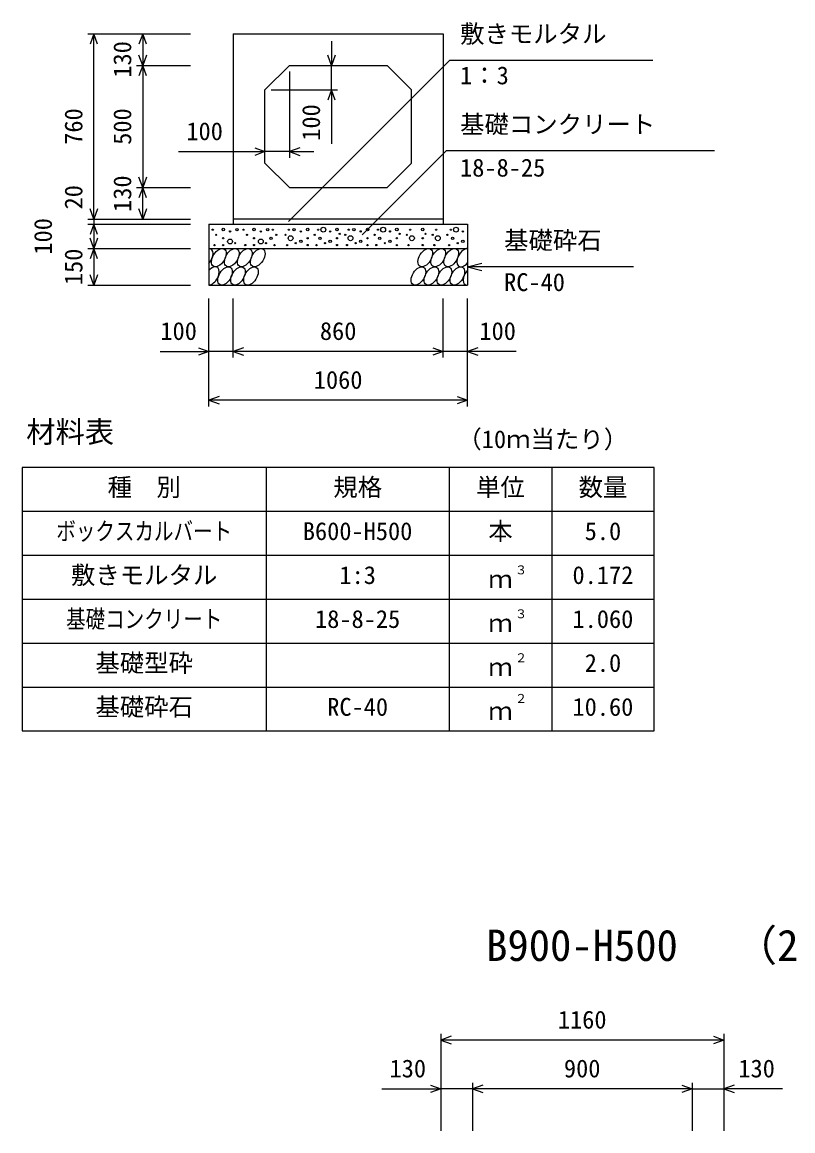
# Model space of a CAD drawing. Units: millimetres, scale not verified. Extents: x -50400 to 50400, y -17820 to 17820.
# Drawn here: x 8865 to 12023, y 9127 to 13669 of the extents above; entities that cross this region are included whole.
import ezdxf
from ezdxf.enums import TextEntityAlignment as Align

# ---------------------------------------------------------------- set-up
doc = ezdxf.new("R2010")
doc.units = ezdxf.units.MM
doc.header["$LTSCALE"] = 60
for name, color, linetype, lineweight in [('0-0_DIM', 7, 'Continuous', 25), ('0-2_HATCH', 6, 'Continuous', 25), ('0-3_HYO', 3, 'Continuous', 25), ('0-4_HYO2', 4, 'Continuous', 25), ('0-5_OUTLINE', 3, 'Continuous', 25), ('0-7_TXT', 7, 'Continuous', 25)]:
    doc.layers.add(name, color=color, linetype=linetype, lineweight=lineweight)
doc.styles.add('ＭＳ ゴシック', font='')
doc.styles.get('ＭＳ ゴシック').set_extended_font_data('MS Gothic')

msp = doc.modelspace()

# ---------------------------------------------------------------- linework, layer by layer
at = {"layer": '0-0_DIM'}
for p, q in [((9133.88, 13621.89), (9554.98, 13621.89)), ((9158.88, 12861.89), (9158.88, 13621.89)), ((9358.88, 13621.89), (9358.88, 13491.89)), ((10132.46, 13591.89), (10132.46, 13491.89)), ((9333.88, 13491.89), (9554.98, 13491.89)), ((9358.88, 13491.89), (9358.88, 12991.89)), ((9956.2, 12852.55), (10616.48, 13512.83)), ((10132.46, 13391.89), (10132.46, 13491.89)), ((11448.89, 13512.83), (10616.48, 13512.83)), ((9959.98, 13466.89), (9959.98, 13113.87)), ((9884.98, 13391.89), (10157.46, 13391.89)), ((10132.46, 13391.89), (10132.46, 13171.01)), ((9505.88, 13138.87), (9859.98, 13138.87)), ((9959.98, 13138.87), (9859.98, 13138.87)), ((9959.98, 13138.87), (10059.98, 13138.87)), ((10258.01, 12798.16), (10602.07, 13142.22)), ((11701.62, 13142.22), (10602.07, 13142.22)), ((9333.88, 12991.89), (9554.98, 12991.89)), ((9358.88, 12861.89), (9358.88, 12991.89)), ((9133.88, 12861.89), (9554.98, 12861.89)), ((9158.88, 12861.89), (9158.88, 12841.89)), ((9133.88, 12841.89), (9554.98, 12841.89)), ((9158.88, 12841.89), (9158.88, 12741.89)), ((9133.88, 12741.89), (9554.98, 12741.89)), ((9158.88, 12741.89), (9158.88, 12591.89)), ((10689.98, 12666.89), (10747.94, 12682.42)), ((11369.79, 12666.89), (10689.98, 12666.89)), ((10689.98, 12666.89), (10747.94, 12651.36)), ((9133.88, 12591.89), (9554.98, 12591.89)), ((9629.98, 12095.28), (9629.98, 12536.89)), ((9729.98, 12295.28), (9729.98, 12536.89)), ((10589.98, 12295.28), (10589.98, 12536.89)), ((10589.98, 12295.28), (10589.98, 12536.89)), ((10689.98, 12095.28), (10689.98, 12536.89)), ((9430.44, 12320.28), (9629.98, 12320.28)), ((9729.98, 12320.28), (9629.98, 12320.28)), ((10589.98, 12320.28), (9729.98, 12320.28)), ((10689.98, 12320.28), (10589.98, 12320.28)), ((10889.53, 12320.28), (10689.98, 12320.28)), ((10689.98, 12120.28), (9629.98, 12120.28)), ((10579.98, 9523.78), (10579.98, 9126.89)), ((11739.98, 9498.78), (10579.98, 9498.78)), ((11739.98, 9523.78), (11739.98, 9126.89)), ((10709.98, 9323.78), (10709.98, 9126.89)), ((11609.98, 9323.78), (11609.98, 9126.89)), ((10339.24, 9298.78), (10579.98, 9298.78)), ((10709.98, 9298.78), (10579.98, 9298.78)), ((11609.98, 9298.78), (10709.98, 9298.78)), ((11609.98, 9298.78), (11739.98, 9298.78)), ((11980.73, 9298.78), (11739.98, 9298.78))]:
    msp.add_line(p, q, dxfattribs=at)
for points in [[(9174.27, 13579.6), (9158.88, 13621.89), (9143.49, 13579.6)], [(9374.27, 13579.6), (9358.88, 13621.89), (9343.49, 13579.6)], [(9374.27, 13534.17), (9358.88, 13491.89), (9343.49, 13534.17)], [(9374.27, 13449.6), (9358.88, 13491.89), (9343.49, 13449.6)], [(10147.85, 13534.17), (10132.46, 13491.89), (10117.07, 13534.17)], [(10147.85, 13349.6), (10132.46, 13391.89), (10117.07, 13349.6)], [(9817.7, 13154.26), (9859.98, 13138.87), (9817.7, 13123.48)], [(10002.27, 13154.26), (9959.98, 13138.87), (10002.27, 13123.48)], [(9374.27, 13034.17), (9358.88, 12991.89), (9343.49, 13034.17)], [(9374.27, 12949.6), (9358.88, 12991.89), (9343.49, 12949.6)], [(9174.27, 12904.17), (9158.88, 12861.89), (9143.49, 12904.17)], [(9374.27, 12904.17), (9358.88, 12861.89), (9343.49, 12904.17)], [(9174.27, 12799.6), (9158.88, 12841.89), (9143.49, 12799.6)], [(9174.27, 12784.17), (9158.88, 12741.89), (9143.49, 12784.17)], [(9174.27, 12699.6), (9158.88, 12741.89), (9143.49, 12699.6)], [(9174.27, 12634.17), (9158.88, 12591.89), (9143.49, 12634.17)], [(9587.7, 12335.67), (9629.98, 12320.28), (9587.7, 12304.88)], [(9772.27, 12335.67), (9729.98, 12320.28), (9772.27, 12304.88)], [(10547.7, 12335.67), (10589.98, 12320.28), (10547.7, 12304.88)], [(10732.27, 12335.67), (10689.98, 12320.28), (10732.27, 12304.88)], [(9672.27, 12135.67), (9629.98, 12120.28), (9672.27, 12104.88)], [(10647.7, 12135.67), (10689.98, 12120.28), (10647.7, 12104.88)], [(10622.27, 9514.17), (10579.98, 9498.78), (10622.27, 9483.39)], [(11697.7, 9514.17), (11739.98, 9498.78), (11697.7, 9483.39)], [(10537.7, 9314.17), (10579.98, 9298.78), (10537.7, 9283.39)], [(10752.27, 9314.17), (10709.98, 9298.78), (10752.27, 9283.39)], [(11567.7, 9314.17), (11609.98, 9298.78), (11567.7, 9283.39)], [(11782.27, 9314.17), (11739.98, 9298.78), (11782.27, 9283.39)]]:
    msp.add_lwpolyline(points, dxfattribs=at)
at = {"layer": '0-2_HATCH'}
for centre, radius in [((9645.95, 12819.07), 2.5), ((9688.84, 12819.94), 5), ((9716.88, 12812.06), 2.5), ((9744.92, 12819.07), 5), ((9772.05, 12819.07), 2.5), ((9814.95, 12819.94), 5), ((9842.99, 12812.06), 2.5), ((9871.02, 12819.07), 5), ((9892.05, 12819.07), 2.5), ((9957.91, 12819.07), 2.5), ((9978.94, 12819.07), 5), ((10006.98, 12812.06), 2.5), ((10035.01, 12819.94), 5), ((10077.91, 12819.07), 2.5), ((10098.94, 12819.07), 10), ((10126.98, 12812.06), 2.5), ((10155.01, 12819.94), 5), ((10203.13, 12819.07), 2.5), ((10224.16, 12819.07), 5), ((10252.2, 12812.06), 2.5), ((10280.24, 12819.94), 5), ((10323.13, 12819.07), 2.5), ((10344.16, 12819.07), 10), ((10372.2, 12812.06), 2.5), ((10400.24, 12819.94), 5), ((10455.06, 12819.07), 2.5), ((10506.34, 12819.94), 5), ((10561.16, 12819.07), 2.5), ((10621.56, 12819.07), 2.5), ((10642.59, 12819.07), 10), ((10670.63, 12812.06), 2.5), ((9659.97, 12798.05), 2.5), ((9688.84, 12784.05), 2.5), ((9716.88, 12770.92), 10), ((9737.91, 12763.91), 2.5), ((9786.07, 12798.05), 2.5), ((9814.95, 12784.05), 2.5), ((9842.99, 12770.92), 10), ((9864.01, 12763.91), 2.5), ((9885.04, 12784.05), 5), ((9906.07, 12798.05), 2.5), ((9943.89, 12798.05), 2.5), ((9964.92, 12784.05), 10), ((9985.95, 12763.91), 2.5), ((10006.98, 12770.92), 5), ((10035.01, 12784.05), 2.5), ((10063.89, 12798.05), 2.5), ((10084.92, 12784.05), 5), ((10105.95, 12763.91), 2.5), ((10126.98, 12770.92), 5), ((10155.01, 12784.05), 2.5), ((10166.35, 12802.37), 2.5), ((10189.11, 12798.05), 2.5), ((10210.14, 12784.05), 10), ((10231.17, 12763.91), 2.5), ((10252.2, 12770.92), 5), ((10280.24, 12784.05), 2.5), ((10309.11, 12798.05), 2.5), ((10330.14, 12784.05), 5), ((10351.17, 12763.91), 2.5), ((10372.2, 12770.92), 5), ((10400.24, 12784.05), 2.5), ((10411.58, 12802.37), 2.5), ((10441.04, 12798.05), 2.5), ((10462.07, 12784.05), 10), ((10506.34, 12784.05), 2.5), ((10517.68, 12802.37), 2.5), ((10547.14, 12798.05), 2.5), ((10568.17, 12784.05), 10), ((10607.54, 12798.05), 2.5), ((10628.57, 12784.05), 5), ((10649.6, 12763.91), 2.5), ((10670.63, 12770.92), 5), ((9652.96, 12756.04), 2.5), ((9688.84, 12756.04), 2.5), ((9779.06, 12756.04), 2.5), ((9814.95, 12756.04), 2.5), ((9899.06, 12756.04), 2.5), ((9950.9, 12756.04), 2.5), ((10035.01, 12756.04), 2.5), ((10070.9, 12756.04), 2.5), ((10155.01, 12756.04), 2.5), ((10196.12, 12756.04), 2.5), ((10280.24, 12756.04), 2.5), ((10316.12, 12756.04), 2.5), ((10400.24, 12756.04), 2.5), ((10448.05, 12756.04), 2.5), ((10506.34, 12756.04), 2.5), ((10554.15, 12756.04), 2.5), ((10614.55, 12756.04), 2.5)]:
    msp.add_circle(centre, radius, dxfattribs=at)
for centre, start_param, end_param in [((9617.62, 12704.37), 4.385593, 6.6745444), ((10676.12, 12704.37), 0.3357715, 4.4411806), ((9642.94, 12629.38), 3.5111464, 7.548991), ((10701.44, 12629.38), 1.2110787, 3.5658734)]:
    msp.add_ellipse(centre, major_axis=(21.81, 35.31), ratio=0.5792, start_param=start_param, end_param=end_param, dxfattribs=at)
for centre in [(9670.83, 12704.37), (9724.03, 12704.37), (9777.24, 12704.37), (9830.45, 12704.37), (10516.5, 12704.37), (10569.71, 12704.37), (10622.91, 12704.37), (9696.15, 12629.38), (9749.35, 12629.38), (9802.56, 12629.38), (10488.61, 12629.38), (10541.82, 12629.38), (10595.03, 12629.38), (10648.23, 12629.38)]:
    msp.add_ellipse(centre, major_axis=(21.81, 35.31), ratio=0.5792, dxfattribs=at)
at = {"layer": '0-3_HYO'}
for p, q in [((9864.98, 11845.28), (9864.98, 10765.28)), ((10614.98, 11845.28), (10614.98, 10765.28)), ((11034.98, 11845.28), (11034.98, 10765.28)), ((8864.98, 11665.28), (11454.98, 11665.28))]:
    msp.add_line(p, q, dxfattribs=at)
msp.add_lwpolyline([(8864.98, 10765.28), (11454.98, 10765.28), (11454.98, 11845.28), (8864.98, 11845.28)], close=True, dxfattribs=at)
at = {"layer": '0-4_HYO2'}
for p, q in [((8864.98, 11485.28), (11454.98, 11485.28)), ((8864.98, 11305.28), (11454.98, 11305.28)), ((8864.98, 11125.28), (11454.98, 11125.28)), ((8864.98, 10945.28), (11454.98, 10945.28))]:
    msp.add_line(p, q, dxfattribs=at)
at = {"layer": '0-5_OUTLINE'}
for p, q in [((9729.98, 13621.89), (10589.98, 13621.89)), ((9729.98, 13621.89), (9729.98, 12841.89)), ((10589.98, 13621.89), (10589.98, 12841.89)), ((9859.98, 13391.89), (9959.98, 13491.89)), ((9959.98, 13491.89), (10359.98, 13491.89)), ((10459.98, 13391.89), (10359.98, 13491.89)), ((10459.98, 13091.89), (10459.98, 13391.89)), ((10459.98, 13091.89), (10359.98, 12991.89)), ((9959.98, 12991.89), (10359.98, 12991.89)), ((10589.98, 12861.89), (9729.98, 12861.89)), ((9629.98, 12841.89), (9629.98, 12591.89)), ((9629.98, 12841.89), (10689.98, 12841.89)), ((10689.98, 12841.89), (10689.98, 12591.89)), ((9629.98, 12741.89), (10689.98, 12741.89)), ((9629.98, 12591.89), (10689.98, 12591.89))]:
    msp.add_line(p, q, dxfattribs=at)
msp.add_lwpolyline([(9959.98, 12991.89), (9859.98, 13091.89), (9859.98, 13391.89)], dxfattribs=at)

# ---------------------------------------------------------------- texts
at = {"layer": '0-0_DIM', "style": 'ＭＳ ゴシック'}
for s, p in [('敷きモルタル', (10659.33, 13562.83)), ('1：3', (10659.33, 13392.72)), ('基礎コンクリート', (10659.33, 13192.22)), ('100', (9537.84, 13163.87)), ('18-8-25', (10659.33, 13014.59)), ('基礎砕石', (10839.72, 12716.89)), ('RC-40', (10839.72, 12545.51)), ('100', (9431.34, 12345.28)), ('860', (10084.98, 12345.28)), ('100', (10738.62, 12345.28)), ('1060', (10059.98, 12145.28)), ('1160', (11059.98, 9523.78)), ('130', (10370.34, 9323.78)), ('900', (11084.98, 9323.78)), ('130', (11799.62, 9323.78))]:
    msp.add_text(s, height=73.31, dxfattribs=at).set_placement(p, align=Align.BOTTOM_LEFT)
for s, p in [('130', (9333.88, 13441.89)), ('760', (9133.88, 13166.89)), ('500', (9333.88, 13166.89)), ('100', (10107.46, 13183.39)), ('20', (9133.88, 12901.96)), ('130', (9333.88, 12891.89)), ('100', (9008.88, 12716.89)), ('150', (9133.88, 12591.89))]:
    msp.add_text(s, height=73.31, rotation=90, dxfattribs=at).set_placement(p, align=Align.BOTTOM_LEFT)
at = {"layer": '0-7_TXT', "style": 'ＭＳ ゴシック'}
for s, height, p in [('材料表', 87.98, (8881.65, 11920.28)), ('（10ｍ当たり）', 73.31, (10648.31, 11901.94)), ('規格', 73.31, (10139.98, 11705.28)), ('単位', 73.31, (10724.98, 11705.28)), ('数量', 73.31, (11144.98, 11705.28)), ('種\u3000別', 73.31, (9214.98, 11705.28)), ('本', 73.31, (10774.98, 11525.28)), ('B600-H500', 73.31, (10014.98, 11525.28)), ('5.0', 73.31, (11169.98, 11525.28)), ('敷きモルタル', 73.31, (9064.98, 11345.28)), ('1:3', 73.31, (10164.98, 11345.28)), ('ｍ', 73.31, (10774.98, 11328.61)), ('３', 36.66, (10884.22, 11395.89)), ('0.172', 73.31, (11119.98, 11345.28)), ('18-8-25', 73.31, (10064.98, 11165.28)), ('ｍ', 73.31, (10774.98, 11148.61)), ('３', 36.66, (10884.22, 11215.89)), ('1.060', 73.31, (11119.98, 11165.28)), ('基礎型砕', 73.31, (9164.98, 10985.28)), ('２', 36.66, (10884.22, 11035.89)), ('ｍ', 73.31, (10774.98, 10968.61)), ('2.0', 73.31, (11169.98, 10985.28)), ('基礎砕石', 73.31, (9164.98, 10805.28)), ('２', 36.66, (10884.22, 10869.22)), ('RC-40', 73.31, (10114.98, 10805.28)), ('ｍ', 73.31, (10774.98, 10788.61)), ('10.60', 73.31, (11119.98, 10805.28)), ('B900-H500', 128.3, (10766.23, 9784.39)), ('（2260kg）', 128.3, (11783.57, 9784.39))]:
    msp.add_text(s, height=height, dxfattribs=at).set_placement(p, align=Align.BOTTOM_LEFT)
at = {"layer": '0-7_TXT', "style": 'ＭＳ ゴシック', "width": 0.8}
for s, p in [('ボックスカルバート', (9004.98, 11525.28)), ('基礎コンクリート', (9044.98, 11165.28))]:
    msp.add_text(s, height=73.31, dxfattribs=at).set_placement(p, align=Align.BOTTOM_LEFT)

doc.saveas('drawing.dxf')
